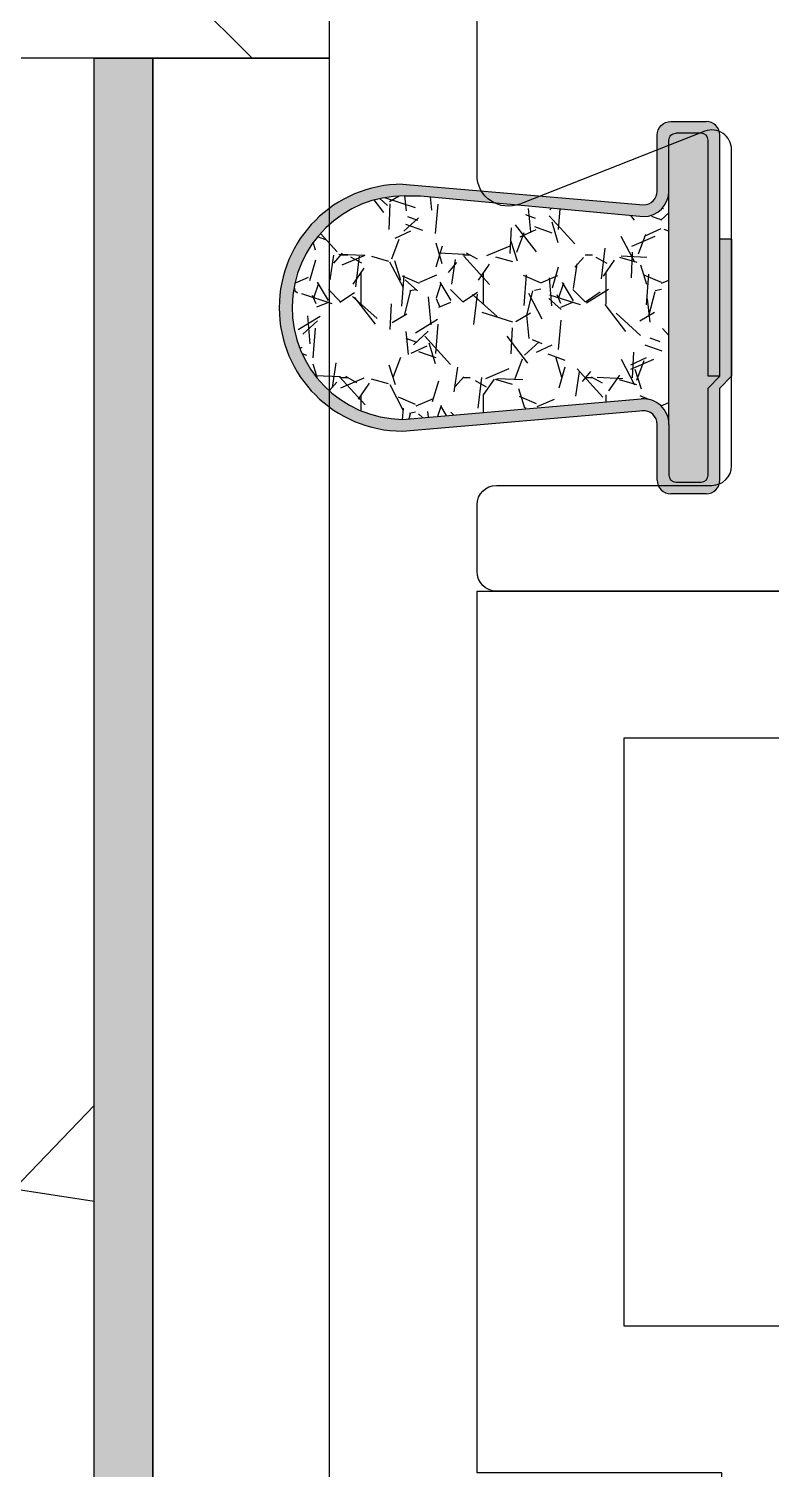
# Model space of a CAD drawing. Extents: x 0 to 79.8, y 0 to 38.2.
# Drawn here: x 20.901 to 21.281, y 29.197 to 29.932 of the extents above; entities that cross this region are included whole.
import ezdxf

# ---------------------------------------------------------------- set-up
doc = ezdxf.new("R2010")
doc.units = 0
doc.header["$MEASUREMENT"] = 0
doc.layers.get('0').update_dxf_attribs({"linetype": 'CONTINUOUS'})
for name, color, linetype in [('DIM', 4, 'CONTINUOUS'), ('FRAME', 1, 'CONTINUOUS'), ('SILL-PAN', 7, 'CONTINUOUS'), ('TEXT', 7, 'CONTINUOUS'), ('TITLE-BLOCK', 7, 'CONTINUOUS'), ('WALL-CONDITION', 7, 'CONTINUOUS'), ('WATERPROOF_MATL', 5, 'CONTINUOUS')]:
    doc.layers.add(name, color=color, linetype=linetype)

# ---------------------------------------------------------------- blocks, each defined once
blk = doc.blocks.new('3774-TRACK_SUPPORT')
at = {"layer": 'TEXT'}
blk.add_lwpolyline([(-0.05000000000001136, -0.6260004872076111), (-0.7539997968843295, -0.6260004872076111), (-0.7539997968843295, -1.216000487207586), (-0.828999796884375, -1.216000487207586), (-0.828999796884375, -0.626000487207668), (-0.953999796884375, -0.626000487207668), (-0.953999796884375, -0.1760004872075657), (-0.6839997968843932, -0.1760004872076226), (-0.6839997968843932, -0.2510004872076112), (-0.8789997968843295, -0.2510004872076112), (-0.8789997968843295, -0.5510004872076225), (-0.1874999999999432, -0.5510004872076225, 0.414213562373095)], format="xyb", dxfattribs=at)
blk = doc.blocks.new('*U110')
at = {"layer": 'FRAME'}
blk.add_lwpolyline([(0.7715415824900447, -0.4399999999999409), (0.695293722377869, -0.4399999999999409), (0.6449999999999818, -0.4399999999999409, 0.4142135623730951), (0.6050000000000182, -0.4800000000000182), (0.6050000000000182, -0.6800004872134195, -0.4142135623730951), (0.5850000000000364, -0.7000004872134014), (0.4357039861587282, -0.7000004872134014), (0.3651324714081738, -0.7000004872134014), (0.009999999999990905, -0.7000004872134014, -0.414213562373094), (0, -0.6900004872134105), (0, -0.6560004872134186, -0.4142135623730951), (0.009999999999990905, -0.6460004872134277), (0.1200000000000045, -0.6460004872134277, 0.4142135623730951), (0.1299999999999955, -0.6360004872134368), (0.1299999999999955, -0.4746324154476724, 0.528549106776105), (0.1163456096550135, -0.4653240626822139), (0.02184702455201659, -0.5024235072041847, -0.5285491067761047), (0, -0.4875301427794057), (0, -0.3980004872134373)], format="xyb", dxfattribs=at)
at = {"layer": 'DIM'}
blk.add_blockref('3774-TRACK_SUPPORT', (0.9539997968844318, -0.5240000000057788), dxfattribs=at)
blk = doc.blocks.new('*U269')
h = blk.add_hatch(color=7)
h.dxf.hatch_style = 1
h.paths.add_polyline_path([(-0.06244228641652898, 0.1619882729286112), (-0.0520159362549512, 0.03959539549218635, -0.4393819219709624), (-0.05899056916341916, 0.03200000000000003), (-0.08744328750798944, 0.03199999999999958, 0.414213562373092), (-0.09444328750798936, 0.02499999999999958), (-0.09444328750798936, 0.006999999999999534, 0.4142135623730894), (-0.08744328750798935, -3.33066907387547e-16), (-0.04044228750799125, 0), (-0.03444328750798856, -0.0060000000000002), (0.03555771249200922, -0.0060000000000002), (0.03555771249200923, -2.775557561562891e-17), (-0.03444328750798852, 0), (-0.04044228750799118, 0.005999999999999645), (-0.08494328750798986, 0.005999999999999617, -0.4142135623730941), (-0.08844328750798985, 0.00949999999999962), (-0.08844328750798985, 0.02249999999999991, -0.414213562373071), (-0.08494328750798988, 0.02599999999999963), (-0.05899056916341897, 0.02600000000000002, 0.4393819219709506), (-0.04603767947626435, 0.0401057344854886), (-0.05644207855980712, 0.1619858380355864, -1.000618141417038), (0.05755671249201022, 0.160705716355984), (0.05755671249201023, 0.152869), (0.04705771705673792, 0.03901089416962103, 0.414459032046027), (0.06005771249200897, 0.02599999999999977), (0.08605771249200875, 0.02599999999999963, -0.4142135623730931), (0.08955771249200875, 0.02249999999999963), (0.08955771249200878, 0.009499999999999814, -0.4142135623731137), (0.08605771249200878, 0.005999999999999589), (-0.03444328750798853, 0.005999999999999645), (-0.03444328750798853, 0), (0.0885567124920108, -3.33066907387547e-16, 0.4142135623730951), (0.09555671249201081, 0.006999999999999673), (0.09555671249201081, 0.02499999999999974, 0.4142135623730885), (0.0885567124920108, 0.03199999999999958), (0.06005771249200895, 0.03199999999999983, -0.4142135623729288), (0.05305771249200897, 0.0389999999999959), (0.0635577124920091, 0.1620000000000135, 1.000093076325736)])
h = blk.add_hatch()
h.set_pattern_fill('GRAVEL', scale=0.0625)
h.set_pattern_definition([(228.012787504, (-0.01399056916341923, 0.08849999999999991), (-0.5000000000000039, -0.5625000000000002), [0.0084085, -0.8324430029421062]), (184.969740728, (-0.01961556916341944, 0.08224999999999982), (0.7499999999999984, 0.06250000000000219), [0.01442925, -1.428495297576875]), (132.510447078, (-0.03399056916341969, 0.08099999999999985), (0.6250000000000073, -0.6874999999999916), [0.01017425, -1.007252037256231]), (267.273689006, (-0.05836556916341973, 0.06537499999999985), (0.06250000000000151, 1.250000000000001), [0.013139875, -1.300847377601812]), (292.833654178, (-0.0589905691634196, 0.0522499999999998), (-0.3124999999999993, 0.7500000000000018), [0.0128846875, -1.275585820505518]), (357.273689006, (-0.05399056916341971, 0.04037499999999983), (-1.250000000000001, 0.0625000000000016), [0.013139875, -1.300847377601812]), (37.6942404667, (-0.04086556916341966, 0.03974999999999984), (-0.8124999999999999, -0.6249999999999983), [0.0173768125, -1.72030303430725]), (72.2553283749, (-0.02711556916341973, 0.05037499999999973), (0.4375000000000017, 1.375), [0.01640549999999999, -1.624145093550837]), (121.429565615, (-0.02211556916341983, 0.06599999999999973), (-0.5000000000000012, 0.8124999999999992), [0.013184375, -1.305254569358062]), (175.236358309, (-0.0289905691634198, 0.07724999999999971), (0.687499999999999, -0.06250000000000237), [0.015052, -0.7375476611745188]), (222.397437798, (-0.04399056916341948, 0.0784999999999999), (-0.7499999999999977, -0.6874999999999982), [0.0194655, -1.927085937799681]), (138.814074834, (0.003509430836579952, 0.06474999999999975), (-0.4375000000000021, 0.375), [0.006643812499999998, -0.6577403007959185]), (171.46923439, (-0.001490569163419941, 0.06912499999999977), (0.8124999999999999, -0.1249999999999997), [0.0126398125, -1.251344463509813]), (225, (-0.01399056916341923, 0.07099999999999984), (-6.938893903907228e-18, -0.06249999999999581), [0.0088388125, -0.07954953514831875]), (203.198590514, (-0.01836556916341969, 0.0784999999999999), (0.3124999999999993, 0.1249999999999985), [0.004759875, -0.4712259441164938]), (291.801409486, (-0.02274056916341927, 0.07662499999999983), (-0.06249999999998024, 0.1875000000000064), [0.0067314375, -0.3298413629459063]), (30.96375653209999, (-0.02024056916341976, 0.07037499999999974), (0.1875000000000033, 0.1249999999999987), [0.0109330625, -0.3535014309278312]), (161.565051177, (-0.01086556916341941, 0.07599999999999973), (0.1250000000000007, -0.06249999999999854), [0.007905687499999998, -0.1897366662605249]), (16.389540334, (-0.0589905691634196, 0.07662499999999983), (0.6249999999999979, 0.1875000000000027), [0.011075, -1.096427821666837]), (70.3461759419, (-0.0483655691634195, 0.07974999999999988), (-0.2500000000000763, -0.6875000000002123), [0.0092913125, -0.9198379842074375]), (293.198590514, (-0.01086556916341941, 0.08849999999999991), (-0.1249999999999982, 0.3124999999999994), [0.0095196875, -0.4664661316164938]), (343.610459666, (-0.007115569163419266, 0.07974999999999988), (-0.6249999999999979, 0.1875000000000027), [0.011075, -1.096427821666812]), (339.44395478, (-0.0589905691634196, 0.03787499999999977), (-0.3125000000000023, 0.1250000000000015), [0.01068, -0.5233202340823435]), (294.775140569, (-0.04899056916341982, 0.03412499999999985), (-0.3125000000000003, 0.6875000000000001), [0.008948625, -0.88591519145475]), (66.8014094864, (-0.01024056916341998, 0.0259999999999998), (0.1249999999999988, 0.3124999999999981), [0.0095196875, -0.4664661316164938]), (17.3540246363, (-0.006490569163419835, 0.03474999999999984), (-0.8124999999999986, -0.2499999999999977), [0.0104769375, -1.03721397589]), (69.44395478040002, (-0.04086556916341966, 0.0259999999999998), (-0.1250000000000004, -0.3124999999999972), [0.005339999999999998, -0.5286602340823435]), (101.309932474, (-0.01399056916341923, 0.0259999999999998), (-0.06249999999999774, 0.2500000000000008), [0.003186875, -0.31550184459955]), (165.963756532, (-0.01461556916341955, 0.02912499999999985), (0.1874999999999974, -0.06250000000000008), [0.0128846875, -0.2448094141011063]), (186.009005957, (-0.02711556916341973, 0.03224999999999978), (0.6250000000000029, 0.06249999999999895), [0.011940625, -1.182120198408925]), (303.690067526, (-0.02024056916341976, 0.06474999999999975), (-0.0624999999999992, 0.1249999999999991), [0.009013874999999996, -0.2163330797165]), (353.157226587, (-0.01524056916341987, 0.05724999999999991), (1.062500000000001, -0.1250000000000033), [0.015737125, -1.557972664001769]), (60.9453959009, (0.0003844308365801297, 0.05537499999999984), (-0.2499999999999985, -0.4374999999999986), [0.006434749999999999, -0.6370421338116875]), (90, (0.003509430836579952, 0.06099999999999983), (-0.06249999999999999, 0.0625), [0.00375, -0.05875]), (120.256437164, (-0.02836556916341948, 0.03412499999999985), (0.2500000000000006, -0.4375000000000005), [0.00868275, -0.8595949993406126]), (48.01278750420001, (-0.03274056916341994, 0.0416249999999998), (0.5, 0.5624999999999984), [0.016817, -0.8240345029421061]), (0, (-0.02149056916341952, 0.05412499999999987), (0.0625, 0.0625), [0.01625, -0.04625]), (325.3048464690001, (-0.005240569163419195, 0.05412499999999987), (0.6250000000000087, -0.4374999999999891), [0.009882124999999997, -0.9783296438026248]), (254.054604099, (0.00288443083658052, 0.04849999999999988), (-0.06250000000000236, -0.2500000000000003), [0.009100125, -0.4459067430800313]), (207.645975364, (0.0003844308365801297, 0.03974999999999984), (-1.187499999999997, -0.625000000000003), [0.0148165625, -1.466842136391212]), (175.42607874, (-0.01274056916341948, 0.03287499999999977), (-0.8124999999999971, 0.06250000000000008), [0.0156749375, -1.551817087998056])])
h.paths.add_polyline_path([(-0.04603767947626435, 0.0401057344854886, -0.439381921970955), (-0.05899056916341917, 0.02600000000000004), (0.06005771249200896, 0.02599999999999981, -0.4144590320460285), (0.04705771705673792, 0.03901089416962114), (0.05755671249201022, 0.152869), (0.05755671249201022, 0.1607057163559876, 1.000618141418011), (-0.05644207855980712, 0.1619858380355864)])
h = blk.add_hatch(color=7)
h.dxf.hatch_style = 1
h.paths.add_polyline_path([(0.08605771249200878, 0.00599999999999962, 0.4142135623730953), (0.08955771249200878, 0.009499999999999622), (0.08955771249200878, 0.02249999999999944, 0.4142135623731117), (0.08605771249200878, 0.02599999999999963), (-0.05894328750799005, 0.02599999999999991), (-0.08494328750798985, 0.02599999999999963, 0.4142135623730956), (-0.08844328750798985, 0.02249999999999963), (-0.08844328750798985, 0.009499999999999339, 0.4142135623730704), (-0.08494328750798986, 0.00599999999999962), (-0.04044228750799117, 0.005999999999999673), (-0.03444328750798853, 0), (-0.03444328750798853, 0.005999999999999671)])
for p, q in [((-0.062443287507989, 0.162), (-0.0519432875079886, 0.03899999999999981)), ((-0.05644328750798877, 0.162), (-0.04603767947626469, 0.04010573448548871)), ((0.06355771249200792, 0.162), (0.0530577124920093, 0.03899999999999981)), ((0.05755671249201022, 0.1607619999999993), (0.05755671249201022, 0.152869)), ((0.05755671249201022, 0.152869), (0.04705671249200982, 0.03899999999999981)), ((-0.08744328750798935, 0.0319999999999997), (-0.05894328750799005, 0.0319999999999997)), ((0.06005771249200897, 0.0319999999999997), (0.0885567124920108, 0.0319999999999997)), ((-0.09444328750798903, 0.006999999999999673), (-0.09444328750798903, 0.02499999999999958)), ((-0.0884432875079888, 0.02249999999999963), (-0.0884432875079888, 0.00949999999999962)), ((-0.05899056916341916, 0.02600000000000002), (-0.08494328750798985, 0.02599999999999991)), ((-0.05894328750799005, 0.02599999999999991), (0.08605771249200878, 0.02599999999999991)), ((0.0895577124920095, 0.00949999999999962), (0.0895577124920095, 0.02249999999999963)), ((0.09555671249201048, 0.02499999999999958), (0.09555671249201048, 0.006999999999999673)), ((-0.08744328750798935, 0), (-0.04044228750799128, 0)), ((-0.08494328750798985, 0.005999999999999783), (-0.04044228750799128, 0.005999999999999672)), ((-0.03444328750798853, 0), (-0.04044228750799128, 0.005999999999999783)), ((-0.03444328750798853, -0.006000000000000227), (-0.04044228750799128, 0)), ((-0.03444328750798853, 0.005999999999999672), (0.08605771249200878, 0.005999999999999783)), ((-0.03444328750798853, 0), (-0.03444328750798853, 0.005999999999999783)), ((-0.03444328750798853, 0), (0.0885567124920108, 0)), ((0.03555771249200923, -0.006000000000000227), (0.03555771249200923, 0)), ((0.03555771249200923, -0.006000000000000227), (-0.03444328750798853, -0.006000000000000227))]:
    blk.add_line(p, q)
for centre, radius, start, end in [((0.0005577124920090881, 0.162), 0.063, 0, 180), ((0.0005577124920090881, 0.1613809999999997), 0.057003, 359.37793, 179.377914), ((-0.05899056916341916, 0.03900000000000003), 0.013, 270, 4.879273783006067), ((-0.05899056916341916, 0.03900000000000003), 0.007000000000000001, 270, 4.879273783006067), ((0.06005771249200897, 0.03899999999999981), 0.013, 180, 270), ((0.06005771249200897, 0.03899999999999981), 0.007, 180, 270.000061), ((-0.08744328750798935, 0.02499999999999958), 0.007, 90.00000000000001, 180.000015), ((-0.08494328750798985, 0.02249999999999963), 0.0035, 90.00000000000001, 179.999985), ((-0.08494328750798985, 0.00949999999999962), 0.0035, 180, 270), ((0.08605771249200878, 0.00949999999999962), 0.0035, 270, 0), ((-0.08744328750798935, 0.006999999999999673), 0.007, 180, 270), ((0.0885567124920108, 0.006999999999999673), 0.007, 270, 0)]:
    blk.add_arc(centre, radius, start, end)
at = {"extrusion": (0, 0, -1)}
for centre, radius, end in [((-0.0885567124920108, 0.02499999999999958), 0.007, 179.999985), ((-0.08605771249200878, 0.02249999999999963), 0.0035, 180.000015)]:
    blk.add_arc(centre, radius, 90.00000000000001, end, dxfattribs=at)

msp = doc.modelspace()

# ---------------------------------------------------------------- hatches: boundary and pattern name
at = {"layer": 'TITLE-BLOCK'}
h = msp.add_hatch(dxfattribs=at)
h.set_pattern_fill('AR-CONC', color=256, scale=0.1, style=0)
h.set_pattern_definition([(49.99999999999999, (95.20924991971958, 29.92362704895003), (0.7172601826007535, -0.06275213498259512), [0.07500000000000001, -0.8250000000000001]), (355, (95.20924991971958, 29.92362704895003), (-0.138751333613, 0.7521921337000119), [0.06, -0.66]), (100.4514, (95.26902159971957, 29.91839770895003), (0.5785093817140216, 0.6894395420609536), [0.06374018999999975, -0.7011421119999979]), (46.18420000000002, (95.20924991971958, 30.12362704895003), (1.067241048625645, -0.1655190143290181), [0.1124999999999998, -1.237499999999997]), (96.6356, (95.29818666471954, 30.10983374195003), (0.9346627055487033, 0.9741178709004418), [0.095610288, -1.051713]), (351.1842, (95.20924991971958, 30.12362704895003), (0.9346619451336272, 0.9741186009253247), [0.09000000000000001, -0.9900000000000001]), (21, (95.3092499197196, 30.07362704895003), (0.5969070521184617, -0.4026188906653388), [0.07500000000000001, -0.8250000000000001]), (326.0000000000001, (95.3092499197196, 30.07362704895003), (0.2433153319215817, 0.7251500450468531), [0.06, -0.66]), (71.4514, (95.35899215271957, 30.04007544295003), (0.84022262858149, 0.3225304967099524), [0.06374019000000002, -0.701142112]), (37.50000000000001, (95.20924991971958, 29.92362704895003), (0.01215985531729067, 0.3328938538313115), [0, -0.652, 0, -0.67, 0, -0.6625000000000001]), (7.499999999999999, (95.20924991971958, 29.92362704895003), (0.2630695374421486, 0.3944117118823602), [0, -0.382, 0, -0.637, 0, -0.2525]), (327.5, (94.98624991971957, 29.92362704895003), (0.5338224361724091, -0.0225548717343798), [0, -0.25, 0, -0.78, 0, -1.035]), (317.5, (94.8862499197196, 29.92362704895003), (0.5831861693423862, 0.1001049823323176), [0, -0.325, 0, -0.518, 0, -0.735])])
h.paths.add_polyline_path([(20.93488212004024, 28.48452125751255), (20.93488212004024, 29.91702125751254), (19.81213853718754, 29.91702125751254), (19.78905378768906, 29.54850516344177), (19.90812576569959, 29.17761745863182), (19.91234955929872, 28.72812854685084), (20.24818511511097, 27.44831252893768), (20.9221349738215, 26.7117446926873), (23.62467579361049, 26.33880480531882), (27.04929128474635, 26.45896752684254), (27.78301059382608, 27.20471871949418), (28.04630092016529, 28.01885563655619), (28.17056750193294, 28.96595609321221), (28.15547630552493, 29.84662009354334), (28.17262570289313, 29.91702125751254), (27.04988212004042, 29.91702125751254), (27.04988212004042, 28.48452125751256), (26.93163212004049, 28.48452125751256), (26.93163212004049, 28.08081338042909), (27.08029608392036, 27.93214941654918), (26.99089313335389, 27.75586539057383), (27.11444068940159, 27.60500637945495), (26.97185307852419, 27.44157707031104), (27.09511005750437, 27.24546135458002), (27.02055324120261, 26.92201019952711), (26.67965837439436, 26.9616994742014), (26.33010504040294, 26.77975836972117), (26.14618360731674, 26.84446294603386), (25.83176567399187, 26.75632195925387), (25.61222049910089, 26.94052087166047), (25.00661453200109, 26.79252296487721), (24.78001495342869, 26.95881316308396), (24.84804139119115, 27.26373345625962), (24.70049129012659, 27.43246144790805), (24.79705906673348, 27.7838075131391), (24.72302152328143, 27.90535070281874), (24.86913212004043, 28.08081338042913), (24.86913212004049, 28.48452125751256)])
at = {"layer": 'WALL-CONDITION'}
h = msp.add_hatch(dxfattribs=at)
h.set_pattern_fill('ANSI38', color=256, scale=2)
h.set_pattern_definition([(45, (-134.6835162716076, 1.4210854715202e-14), (-0.1767766952966369, 0.1767766952966369), []), (135, (-134.6835162716076, 1.4210854715202e-14), (-0.5303300858899106, 0.1767766952966369), [0.625, -0.375])])
h.paths.add_polyline_path([(21.05488212004036, 30.54202125751254), (19.81213853718754, 30.54202125751254), (19.7513150558683, 30.32080127333206), (19.83511360166375, 30.09958128915157), (19.81213853718754, 29.91702125751254), (21.05488212004036, 29.91702125751254)])
at = {"layer": 'WATERPROOF_MATL'}
msp.add_hatch(color=7, dxfattribs=at).paths.add_polyline_path([(20.96488212004033, 29.91702125751254), (20.96488212004022, 28.51452125751256), (27.01988212004034, 28.51452125751256), (27.01988212004034, 29.91702125751254), (27.04988212004042, 29.91702125751254), (27.04988212004042, 28.48452125751253), (20.93488212004024, 28.48452125751253), (20.93488212004024, 29.91702125751254)])

# ---------------------------------------------------------------- linework, layer by layer
at = {"layer": 'SILL-PAN', "color": 7}
msp.add_lwpolyline([(20.96488212004033, 29.91702125751254), (21.05488212004036, 29.91702125751254), (21.05488212004036, 28.60452125751254), (26.9298821200403, 28.60452125751254), (26.9298821200403, 29.91702125751254), (27.01988212004034, 29.91702125751254), (27.01988212004034, 28.51452125751256), (20.96488212004022, 28.51452125751256)], close=True, dxfattribs=at)
at = {"layer": 'TITLE-BLOCK'}
msp.add_line((20.96488212004033, 29.91702125751254), (20.46488212004033, 29.91702125751254), dxfattribs=at)
at = {"layer": 'WALL-CONDITION'}
msp.add_lwpolyline([(21.05488212004036, 29.91702125751254), (19.81213853718754, 29.91702125751254), (19.83511360166375, 30.09958128915157), (19.7513150558683, 30.32080127333206), (19.81213853718754, 30.54202125751254), (21.05488212004036, 30.54202125751254)], close=True, dxfattribs=at)
at = {"layer": 'WATERPROOF_MATL', "color": 7}
msp.add_lwpolyline([(20.96488212004033, 29.91702125751254), (20.96488212004022, 28.51452125751256), (27.01988212004034, 28.51452125751256), (27.01988212004034, 29.91702125751254), (27.04988212004042, 29.91702125751254), (27.04988212004042, 28.48452125751253), (20.93488212004024, 28.48452125751253), (20.93488212004024, 29.91702125751254)], close=True, dxfattribs=at)

# ---------------------------------------------------------------- block references
at = {"rotation": 90}
msp.add_blockref('*U269', (21.25438232315589, 29.78914759368992), dxfattribs=at)
at = {"layer": 'DIM'}
msp.add_blockref('*U110', (21.13038232315591, 30.34502125751248), dxfattribs=at)

doc.saveas('drawing.dxf')
